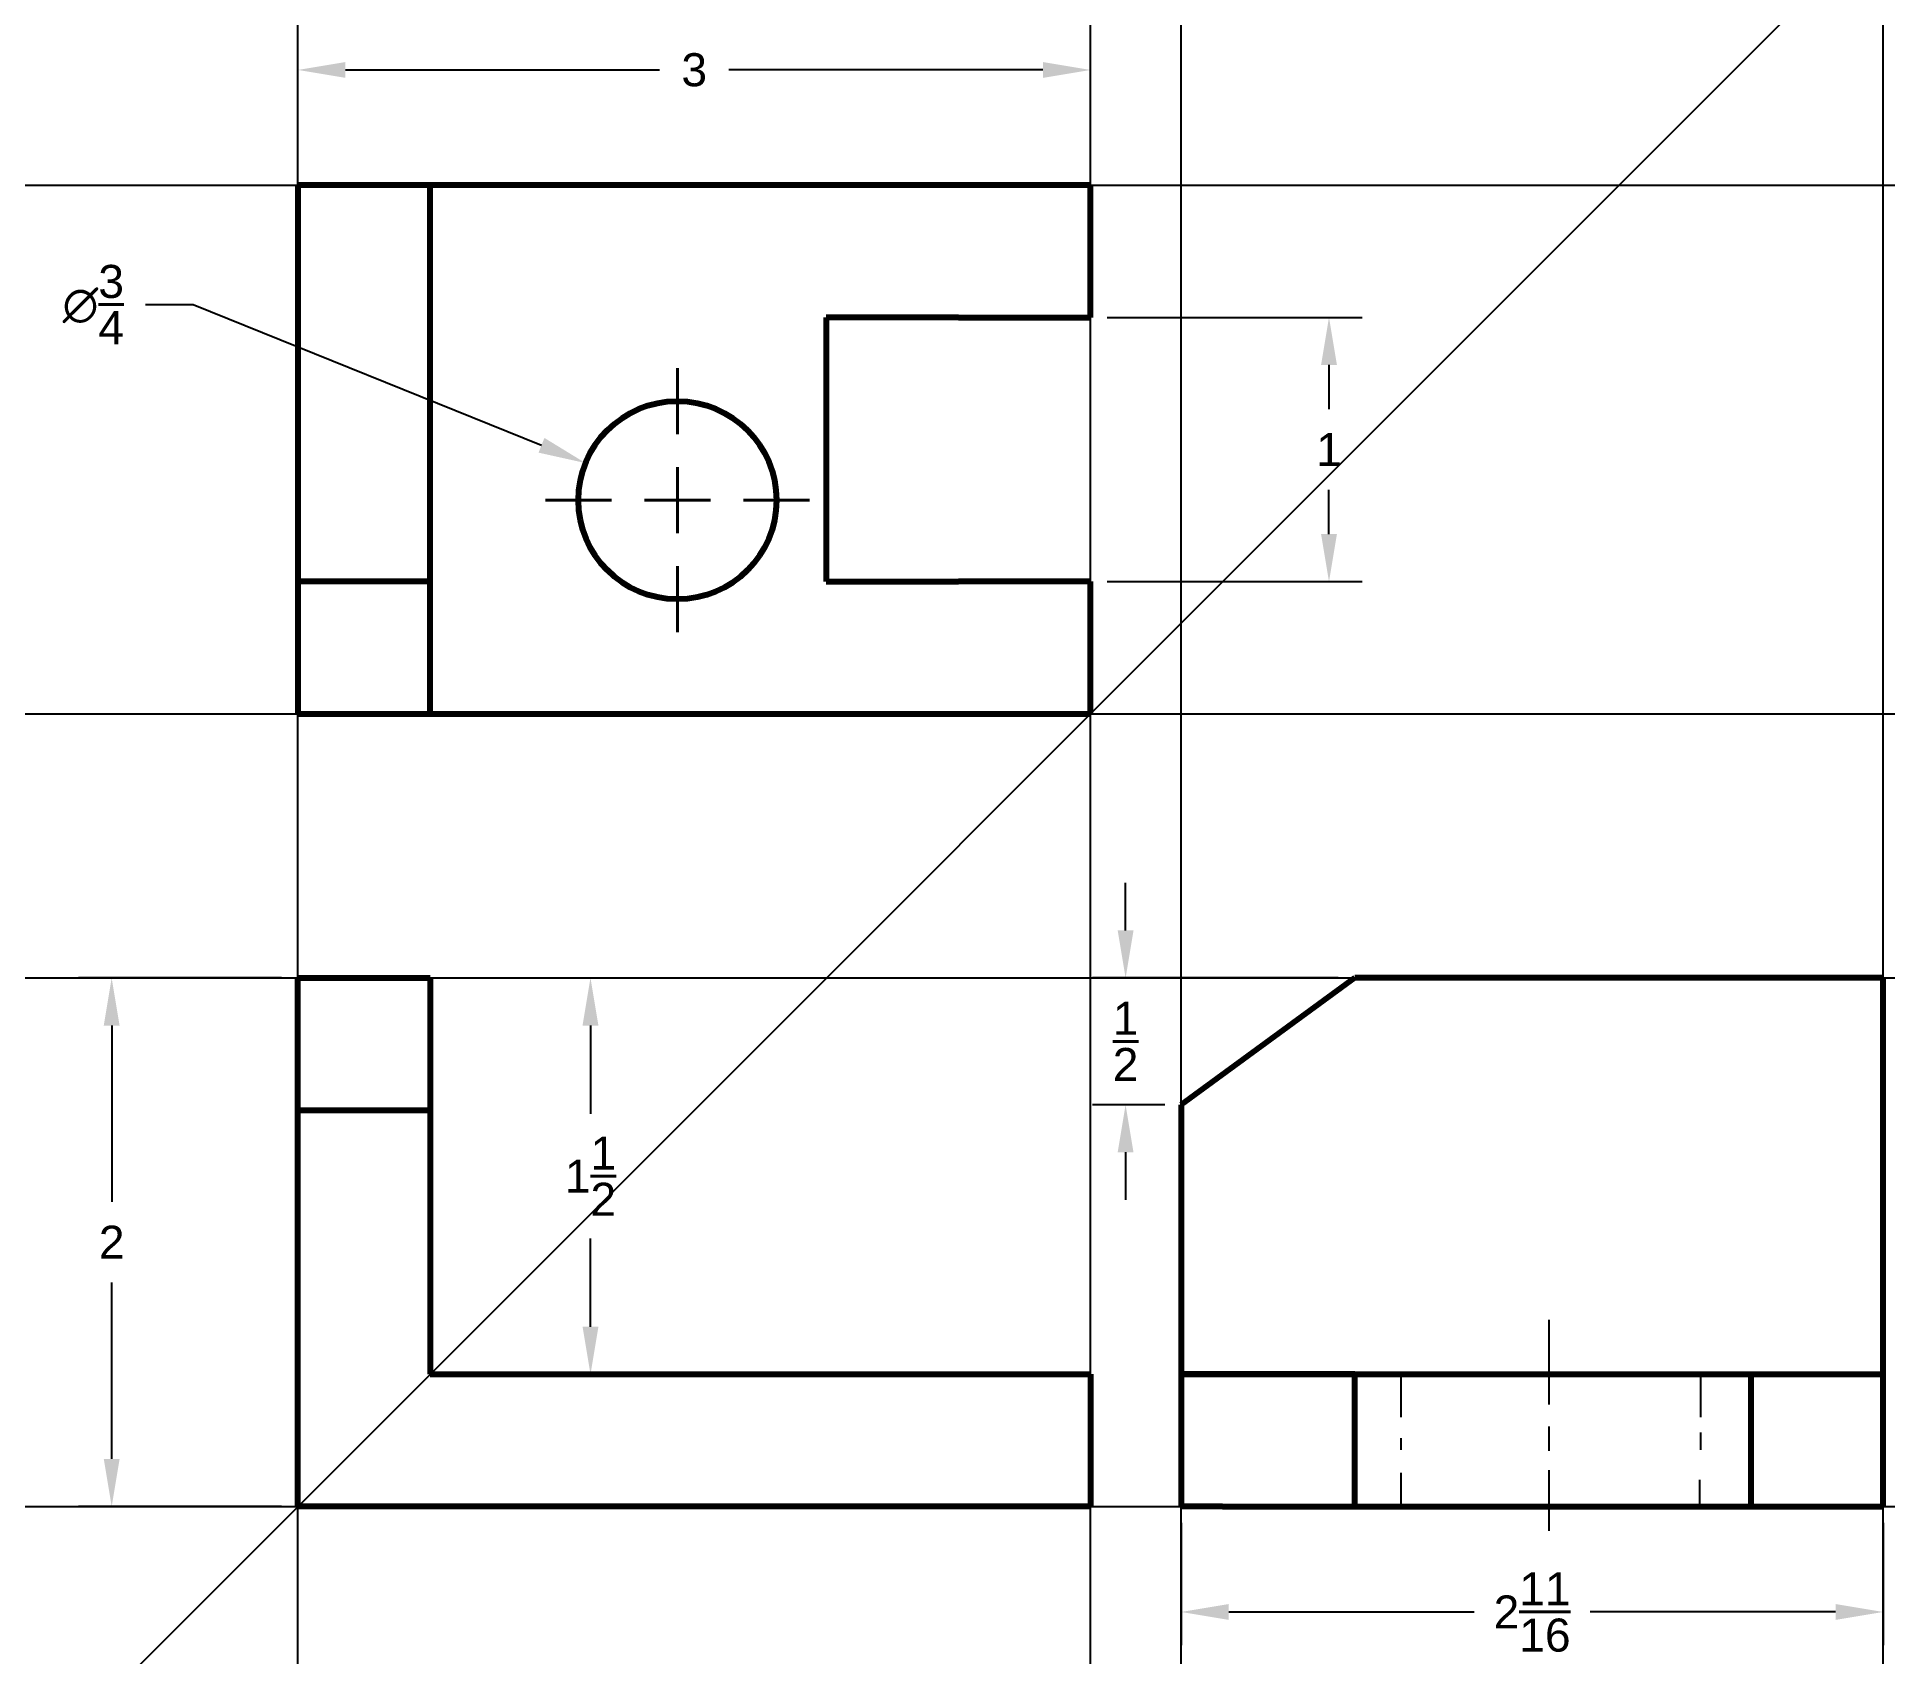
# Model space of a CAD drawing. Header units: inches. Extents: x -0.99 to 6, y -0.55 to 5.56.
import ezdxf

# ---------------------------------------------------------------- set-up
doc = ezdxf.new("R2010")
doc.units = ezdxf.units.IN
doc.header["$MEASUREMENT"] = 0
doc.linetypes.add('CENTER', pattern=[2, 1.25, -0.25, 0.25, -0.25])
doc.layers.add('Center lines', color=1, linetype='CENTER')
doc.layers.add('Constuction', color=9, linetype='Continuous')
doc.layers.add('Dimensions', color=5, linetype='Continuous', lineweight=40)
doc.layers.add('Object Lines', color=104, linetype='Continuous', lineweight=80)
doc.styles.get("Standard").update_dxf_attribs({"font": 'ARIAL.TTF'})
doc.dimstyles.new('Mechanical', dxfattribs={"dimtxt": 0.125, "dimasz": 0.18, "dimexe": 0.125, "dimexo": 0.0625, "dimgap": 0.09, "dimtad": 0, "dimtih": 1, "dimtoh": 1, "dimdec": 4, "dimzin": 0, "dimdsep": 46, "dimlunit": 5, "dimtxsty": 'Standard', "dimcen": -0.125, "dimadec": 0, "dimazin": 0, "dimtfac": 1, "dimtdec": 4, "dimtofl": 0, "dimtmove": 0, "dimatfit": 3, "dimfxl": 1, "dimtolj": 1, "dimtzin": 0, "dimarcsym": 0})

# ---------------------------------------------------------------- blocks, each defined once
blk = doc.blocks.new('*D19')
at = {"layer": 'Defpoints', "color": 0}
for p in [(3, 5.4364), (0, 5), (3, 5)]:
    blk.add_point(p, dxfattribs=at)
at = {"layer": 'Dimensions', "color": 0, "lineweight": -2}
for p, q in [((0, 5.0625), (0, 5.5614)), ((3, 5.0625), (3, 5.5614)), ((0.18, 5.4364), (1.3691, 5.4364)), ((2.82, 5.4364), (1.6309, 5.4364))]:
    blk.add_line(p, q, dxfattribs=at)
at = {"layer": 'Dimensions', "color": 0}
for points in [[(0.18, 5.4664), (0.18, 5.4064), (0, 5.4364)], [(2.82, 5.4664), (2.82, 5.4064), (3, 5.4364)]]:
    blk.add_solid(points, dxfattribs=at)
at = {"layer": 'Dimensions', "color": 0, "insert": (1.5, 5.4364), "char_height": 0.125, "attachment_point": 5}
blk.add_mtext('\\A1;3', dxfattribs=at)
blk = doc.blocks.new('*D20')
at = {"layer": 'Defpoints', "color": 0}
for p in [(0, 2), (-0.705, 0), (0, 0)]:
    blk.add_point(p, dxfattribs=at)
at = {"layer": 'Dimensions', "color": 0, "lineweight": -2}
for p, q in [((-0.0625, 2), (-0.83, 2)), ((-0.705, 1.82), (-0.705, 1.1528)), ((-0.705, 0.18), (-0.705, 0.8472)), ((-0.0625, 0), (-0.83, 0))]:
    blk.add_line(p, q, dxfattribs=at)
at = {"layer": 'Dimensions', "color": 0}
for points in [[(-0.735, 1.82), (-0.675, 1.82), (-0.705, 2)], [(-0.735, 0.18), (-0.675, 0.18), (-0.705, 0)]]:
    blk.add_solid(points, dxfattribs=at)
at = {"layer": 'Dimensions', "color": 0, "insert": (-0.705, 1), "char_height": 0.125, "attachment_point": 5}
blk.add_mtext('\\A1;2', dxfattribs=at)
blk = doc.blocks.new('*D21')
at = {"layer": 'Defpoints', "color": 0}
for p in [(4, 2), (3.1328, 1.5203), (3.3437, 1.5203)]:
    blk.add_point(p, dxfattribs=at)
at = {"layer": 'Dimensions', "color": 0, "lineweight": -2}
for p, q in [((3.1328, 2.18), (3.1328, 2.36)), ((3.9375, 2), (3.0078, 2)), ((3.2812, 1.5203), (3.0078, 1.5203)), ((3.1328, 1.3403), (3.1328, 1.1603))]:
    blk.add_line(p, q, dxfattribs=at)
at = {"layer": 'Dimensions', "color": 0}
for points in [[(3.1028, 2.18), (3.1628, 2.18), (3.1328, 2)], [(3.1028, 1.3403), (3.1628, 1.3403), (3.1328, 1.5203)]]:
    blk.add_solid(points, dxfattribs=at)
at = {"layer": 'Dimensions', "color": 0, "insert": (3.1328, 1.7601), "char_height": 0.125, "attachment_point": 5}
blk.add_mtext('\\A1;{\\H1.000000x;\\S1/2;}', dxfattribs=at)
blk = doc.blocks.new('*D22')
at = {"layer": 'Defpoints', "color": 0}
for p in [(3.3432, 0), (6, 0), (6, -0.3994)]:
    blk.add_point(p, dxfattribs=at)
at = {"layer": 'Dimensions', "color": 0, "lineweight": -2}
for p, q in [((3.3432, -0.0625), (3.3432, -0.5244)), ((6, -0.0625), (6, -0.5244)), ((3.5232, -0.3994), (4.452, -0.3994)), ((5.82, -0.3994), (4.8912, -0.3994))]:
    blk.add_line(p, q, dxfattribs=at)
at = {"layer": 'Dimensions', "color": 0}
for points in [[(3.5232, -0.3694), (3.5232, -0.4294), (3.3432, -0.3994)], [(5.82, -0.3694), (5.82, -0.4294), (6, -0.3994)]]:
    blk.add_solid(points, dxfattribs=at)
at = {"layer": 'Dimensions', "color": 0, "insert": (4.6716, -0.3994), "char_height": 0.125, "attachment_point": 5}
blk.add_mtext('\\A1;2{\\H1.000000x;\\S11/16;}', dxfattribs=at)
blk = doc.blocks.new('*D23')
at = {"layer": 'Defpoints', "color": 0}
for p in [(3, 4.5), (3, 3.5), (3.9027, 3.5)]:
    blk.add_point(p, dxfattribs=at)
at = {"layer": 'Dimensions', "color": 0, "lineweight": -2}
for p, q in [((3.0625, 4.5), (4.0277, 4.5)), ((3.9027, 4.32), (3.9027, 4.1528)), ((3.9027, 3.68), (3.9027, 3.8472)), ((3.0625, 3.5), (4.0277, 3.5))]:
    blk.add_line(p, q, dxfattribs=at)
at = {"layer": 'Dimensions', "color": 0}
for points in [[(3.8727, 4.32), (3.9327, 4.32), (3.9027, 4.5)], [(3.8727, 3.68), (3.9327, 3.68), (3.9027, 3.5)]]:
    blk.add_solid(points, dxfattribs=at)
at = {"layer": 'Dimensions', "color": 0, "insert": (3.9027, 4), "char_height": 0.125, "attachment_point": 5}
blk.add_mtext('\\A1;1', dxfattribs=at)
blk = doc.blocks.new('*D24')
at = {"layer": 'Defpoints', "color": 0}
for p in [(0.5, 2), (0.5, 0.5), (1.1073, 0.5)]:
    blk.add_point(p, dxfattribs=at)
at = {"layer": 'Dimensions', "color": 0, "lineweight": -2}
for p, q in [((0.5625, 2), (1.2323, 2)), ((1.1073, 1.82), (1.1073, 1.4863)), ((1.1073, 0.68), (1.1073, 1.0137)), ((0.5625, 0.5), (1.2323, 0.5))]:
    blk.add_line(p, q, dxfattribs=at)
at = {"layer": 'Dimensions', "color": 0}
for points in [[(1.0773, 1.82), (1.1373, 1.82), (1.1073, 2)], [(1.0773, 0.68), (1.1373, 0.68), (1.1073, 0.5)]]:
    blk.add_solid(points, dxfattribs=at)
at = {"layer": 'Dimensions', "color": 0, "insert": (1.1073, 1.25), "char_height": 0.125, "attachment_point": 5}
blk.add_mtext('\\A1;1{\\H1.000000x;\\S1/2;}', dxfattribs=at)
blk = doc.blocks.new('*D25')
at = {"layer": 'Defpoints', "color": 0}
for p in [(1.0887, 3.9485), (1.7842, 3.6676)]:
    blk.add_point(p, dxfattribs=at)
at = {"layer": 'Dimensions', "color": 0, "lineweight": -2}
for p, q in [((-0.577, 4.5486), (-0.397, 4.5486)), ((-0.397, 4.5486), (0.9218, 4.0159)), ((1.4365, 4.0581), (1.4365, 4.3081)), ((1.4365, 3.6831), (1.4365, 3.9331)), ((1.1865, 3.8081), (0.9365, 3.8081)), ((1.3115, 3.8081), (1.5615, 3.8081)), ((1.6865, 3.8081), (1.9365, 3.8081)), ((1.4365, 3.5581), (1.4365, 3.3081))]:
    blk.add_line(p, q, dxfattribs=at)
at = {"layer": 'Dimensions', "color": 0}
blk.add_solid([(0.9331, 4.0437), (0.9106, 3.9881), (1.0887, 3.9485)], dxfattribs=at)
at = {"layer": 'Dimensions', "color": 0, "insert": (-0.7746, 4.5486), "char_height": 0.125, "attachment_point": 5}
blk.add_mtext('\\A1;∅{\\H1.000000x;\\S3/4;}', dxfattribs=at)

msp = doc.modelspace()

# ---------------------------------------------------------------- linework, layer by layer
at = {"layer": 'Center lines'}
for p, q in [((4.73545, 0.70648), (4.73545, 0.38519)), ((4.17439, 0.50505), (4.17439, 0.33788)), ((5.30896, 0.50505), (5.30896, 0.33788)), ((4.73545, 0.30257), (4.73545, 0.21078)), ((5.30896, 0.27973), (5.30896, 0.21432)), ((4.17439, 0.25793), (4.17439, 0.21432)), ((4.17439, 0.1271), (4.17439, 0.00355)), ((4.73545, 0.13734), (4.73545, 0.00882)), ((5.30496, 0.10062), (5.30496, 0.00882)), ((4.73545, 0.00882), (4.73545, -0.09215))]:
    msp.add_line(p, q, dxfattribs=at)
at = {"layer": 'Constuction'}
for p, direction in [((0, 0), (0.7071068, 0.7071068)), ((0, 0), (0, 1)), ((3, 1), (0, 1)), ((3.34324, 1.66624), (0, 1)), ((6, 0), (0, 1)), ((2, 5), (1, 0)), ((0.5, 3), (1, 0)), ((3, 2), (1, 0)), ((3, 2), (1, 0)), ((3, 2), (1, 0)), ((3, 2), (1, 0)), ((0, 0), (1, 0)), ((0, 0), (1, 0))]:
    msp.add_xline(p, direction, dxfattribs=at)
at = {"layer": 'Dimensions'}
for p, q in [((1.43645, 4.05807), (1.43645, 4.30807)), ((1.43645, 3.68307), (1.43645, 3.93307)), ((1.18645, 3.80807), (0.93645, 3.80807)), ((1.31145, 3.80807), (1.56145, 3.80807)), ((1.68645, 3.80807), (1.93645, 3.80807)), ((1.43645, 3.55807), (1.43645, 3.30807))]:
    msp.add_line(p, q, dxfattribs=at)
at = {"layer": 'Object Lines'}
for p, q in [((3, 5), (0, 5)), ((0, 5), (0, 3)), ((0.5, 3.5), (0.5, 5)), ((3, 4.5), (3, 5)), ((2.5, 4.5), (2, 4.5)), ((2, 4.5), (2, 4)), ((2.5, 4.5), (3, 4.5)), ((2, 4), (2, 3.5)), ((0.5, 3.5), (0, 3.5)), ((0.5, 3), (0.5, 3.5)), ((2, 3.5), (2.5, 3.5)), ((3, 3.5), (2.5, 3.5)), ((3, 3), (3, 3.5)), ((0, 3), (3, 3)), ((0, 2), (0.5, 2)), ((0, 0), (0, 2)), ((0.5, 2), (0.5, 0.5)), ((4, 2), (3.34371, 1.52026)), ((6, 2), (4, 2)), ((6, 0), (6, 2)), ((0, 1.5), (0.5, 1.5)), ((3.34371, 1.52026), (3.34324, 0)), ((3.34371, 1.52026), (3.34371, 1.52026)), ((0.5, 0.5), (3, 0.5)), ((3, 0.5), (3, 0)), ((4, 0.5), (3.34339, 0.5)), ((3.34339, 0.5), (5.5, 0.5)), ((4, 0), (4, 0.5)), ((4, 0.5), (5.5, 0.5)), ((5.5, 0.5), (5.5, 0)), ((5.5, 0.5), (6, 0.5)), ((6, 0), (6, 0.5)), ((3, 0), (0, 0)), ((3.5, 0), (3.34324, 0)), ((3.5, 0), (4, 0)), ((4, 0), (5, 0)), ((5, 0), (5.5, 0)), ((5.5, 0), (6, 0)), ((5.5, 0), (6, 0))]:
    msp.add_line(p, q, dxfattribs=at)
msp.add_circle((1.43645, 3.80807), 0.375, dxfattribs=at)

# ---------------------------------------------------------------- dimensions: what is measured, and where the dimension line sits
at = {"layer": 'Dimensions'}
for base, p1, p2, picture, middle in [((3, 5.43636), (0, 5), (3, 5), '*D19', (1.5, 5.43636)), ((6, -0.39935), (3.34324, 0), (6, 0), '*D22', (4.67162, -0.39935))]:
    dim = msp.add_linear_dim(base=base, p1=p1, p2=p2, dimstyle='Mechanical', dxfattribs=at)
    dim.commit()
    dim.dimension.update_dxf_attribs({"geometry": picture, "text_midpoint": middle})
dim = msp.add_diameter_dim_2p(p1=(1.78416, 3.66764), p2=(1.08874, 3.9485), dimstyle='Mechanical', dxfattribs=at)
dim.commit()
dim.dimension.update_dxf_attribs({"geometry": '*D25', "text_midpoint": (-0.77465, 4.54857), "dimtype": 163})
for base, p1, p2, picture, middle in [((3.90267, 3.5), (3, 4.5), (3, 3.5), '*D23', (3.90267, 4)), ((3.13275, 1.52026), (4, 2), (3.34371, 1.52026), '*D21', (3.13275, 1.76013)), ((-0.70501, 0), (0, 2), (0, 0), '*D20', (-0.70501, 1)), ((1.10727, 0.5), (0.5, 2), (0.5, 0.5), '*D24', (1.10727, 1.25))]:
    dim = msp.add_linear_dim(base=base, p1=p1, p2=p2, angle=90, dimstyle='Mechanical', dxfattribs=at)
    dim.commit()
    dim.dimension.update_dxf_attribs({"geometry": picture, "text_midpoint": middle})

doc.saveas('drawing.dxf')
